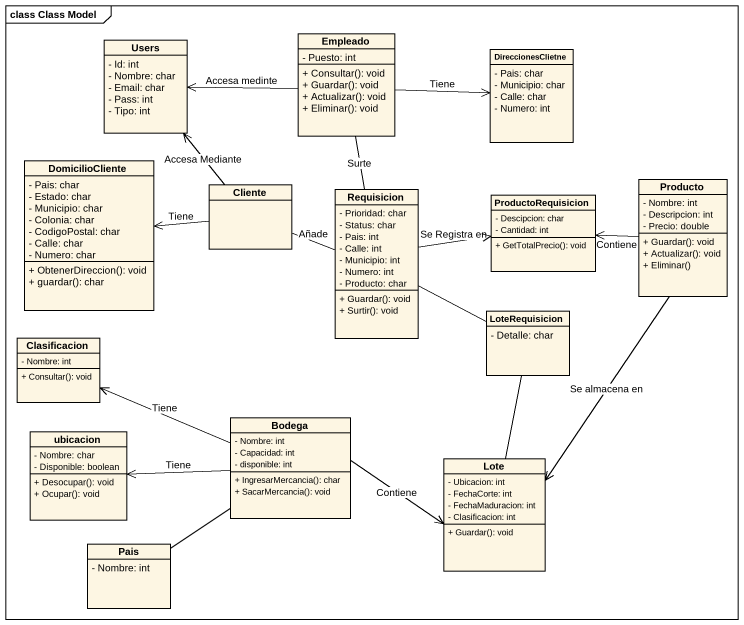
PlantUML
@startuml
mainframe class Class Model
hide circle
hide empty members
skinparam classAttributeIconSize 0
class Empleado {
  - Puesto: int
  + Consultar(): void
  + Guardar(): void
  + Actualizar(): void
  + Eliminar(): void
}
class Users {
  - Id: int
  - Nombre: char
  - Email: char
  - Pass: int
  - Tipo: int
}
class DireccionesClietne {
  - Pais: char
  - Municipio: char
  - Calle: char
  - Numero: int
}
class DomicilioCliente {
  - Pais: char
  - Estado: char
  - Municipio: char
  - Colonia: char
  - CodigoPostal: char
  - Calle: char
  - Numero: char
  + ObtenerDireccion(): void
  + guardar(): char
}
class Cliente
class Requisicion {
  - Prioridad: char
  - Status: char
  - Pais: int
  - Calle: int
  - Municipio: int
  - Numero: int
  - Producto: char
  + Guardar(): void
  + Surtir(): void
}
class ProductoRequisicion {
  - Descipcion: char
  - Cantidad: int
  + GetTotalPrecio(): void
}
class Producto {
  - Nombre: int
  - Descripcion: int
  - Precio: double
  + Guardar(): void
  + Actualizar(): void
  + Eliminar()
}
class LoteRequisicion {
  - Detalle: char
}
class Clasificacion {
  - Nombre: int
  + Consultar(): void
}
class ubicacion {
  - Nombre: char
  - Disponible: boolean
  + Desocupar(): void
  + Ocupar(): void
}
class Bodega {
  - Nombre: int
  - Capacidad: int
  - disponible: int
  + IngresarMercancia(): char
  + SacarMercancia(): void
}
class Lote {
  - Ubicacion: int
  - FechaCorte: int
  - FechaMaduracion: int
  - Clasificacion: int
  + Guardar(): void
}
class Pais {
  - Nombre: int
}
Empleado -right-> DireccionesClietne : Tiene
Empleado -- Requisicion : Surte
Users <-right- Empleado : Accesa medinte
Cliente -up-> Users : Accesa Mediante
Cliente -left-> DomicilioCliente : Tiene
Cliente -right- Requisicion : Añade
Requisicion -right-> ProductoRequisicion : Se Registra en
Producto -left-> ProductoRequisicion : Contiene
LoteRequisicion -left- Requisicion
LoteRequisicion -- Lote
Bodega -left-> Clasificacion : Tiene
Bodega -left-> ubicacion : Tiene
Bodega -right-> Lote : Contiene
Bodega -- Pais
Lote <-up- Producto : Se almacena en
@enduml
